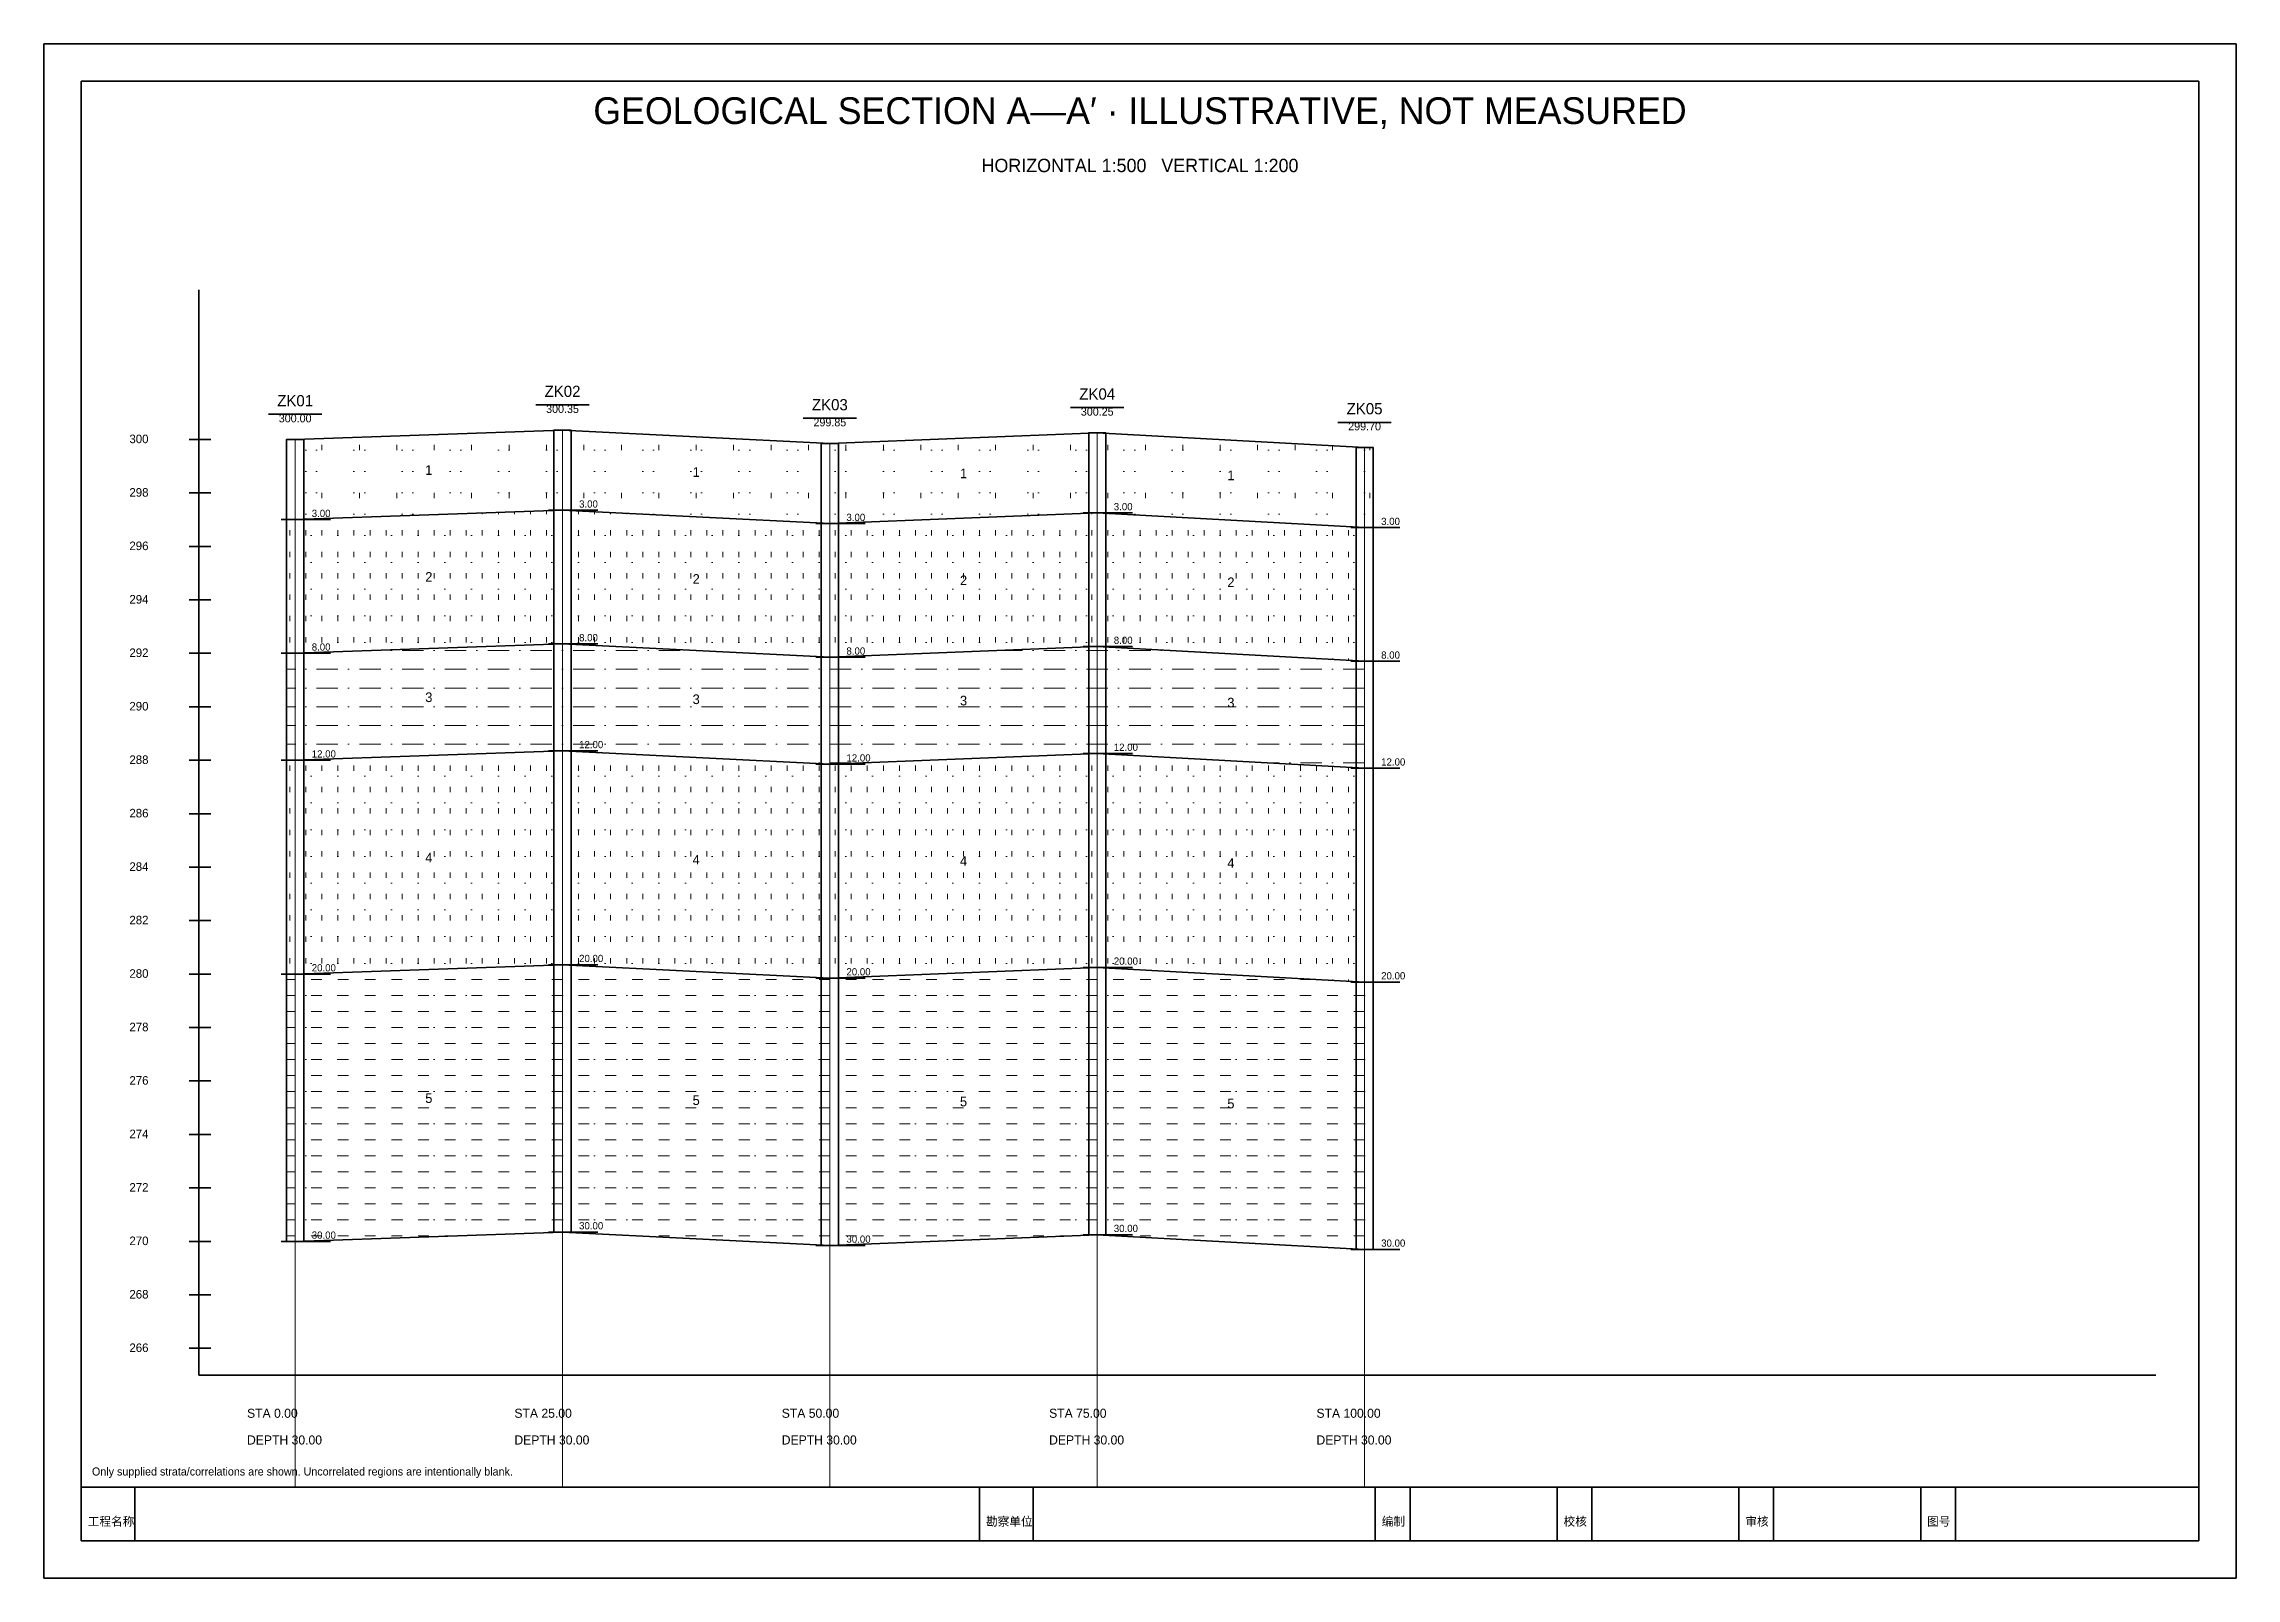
# Model space of a CAD drawing. Header units: millimetres. Extents: x 5 to 415, y 5 to 292.
import ezdxf
from ezdxf.enums import TextEntityAlignment as Align

# ---------------------------------------------------------------- set-up
doc = ezdxf.new("R2010")
doc.units = ezdxf.units.MM
doc.linetypes.add('GEO_9C34C649AA1C26DE_CONT', pattern=[0])
for name, color, linetype, lineweight in [('GEO_BOUNDARY', 7, 'GEO_9C34C649AA1C26DE_CONT', 35), ('GEO_FRAME', 7, 'GEO_9C34C649AA1C26DE_CONT', 35), ('GEO_GUIDE', 9, 'GEO_9C34C649AA1C26DE_CONT', 9), ('GEO_HATCH', 8, 'GEO_9C34C649AA1C26DE_CONT', 18), ('GEO_TEXT', 7, 'GEO_9C34C649AA1C26DE_CONT', 18)]:
    doc.layers.add(name, color=color, linetype=linetype, lineweight=lineweight)
doc.styles.get("Standard").update_dxf_attribs({"font": 'sans-serif'})
pattern_1 = [(0, (0, 0), (0, 4), [0, -2, 0, -7]), (90, (1, 0), (7, 0), [1, -8])]
pattern_2 = [(90, (0, 0), (3, 0), [1, -3]), (0, (0, 0), (0, 5), [0, -5])]
pattern_3 = [(0, (0, 0), (0, 3.5), [4, -2, 0, -2])]
pattern_4 = [(0, (0, 0), (0, 3), [2, -3]), (90, (0, 0), (6, 0), [0, -6])]

msp = doc.modelspace()

# ---------------------------------------------------------------- hatches: boundary and pattern name
at = {"layer": 'GEO_HATCH'}
h = msp.add_hatch(dxfattribs=at)
h.set_pattern_fill('GEO_TOPSOIL', color=256, style=0)
h.set_pattern_definition(pattern_1)
h.paths.add_polyline_path([(50.4, 203), (53.6, 203), (53.6, 218), (50.4, 218)])
h = msp.add_hatch(dxfattribs=at)
h.set_pattern_fill('GEO_TOPSOIL', color=256, style=0)
h.set_pattern_definition(pattern_1)
h.paths.add_polyline_path([(52, 203), (102, 204.75), (102, 219.75), (52, 218)])
h = msp.add_hatch(dxfattribs=at)
h.set_pattern_fill('GEO_TOPSOIL', color=256, style=0)
h.set_pattern_definition(pattern_1)
h.paths.add_polyline_path([(100.4, 204.75), (103.6, 204.75), (103.6, 219.75), (100.4, 219.75)])
h = msp.add_hatch(dxfattribs=at)
h.set_pattern_fill('GEO_TOPSOIL', color=256, style=0)
h.set_pattern_definition(pattern_1)
h.paths.add_polyline_path([(102, 204.75), (152, 202.25), (152, 217.25), (102, 219.75)])
h = msp.add_hatch(dxfattribs=at)
h.set_pattern_fill('GEO_TOPSOIL', color=256, style=0)
h.set_pattern_definition(pattern_1)
h.paths.add_polyline_path([(152, 202.25), (202, 204.25), (202, 219.25), (152, 217.25)])
h = msp.add_hatch(dxfattribs=at)
h.set_pattern_fill('GEO_TOPSOIL', color=256, style=0)
h.set_pattern_definition(pattern_1)
h.paths.add_polyline_path([(200.4, 204.25), (203.6, 204.25), (203.6, 219.25), (200.4, 219.25)])
h = msp.add_hatch(dxfattribs=at)
h.set_pattern_fill('GEO_TOPSOIL', color=256, style=0)
h.set_pattern_definition(pattern_1)
h.paths.add_polyline_path([(202, 204.25), (252, 201.5), (252, 216.5), (202, 219.25)])
h = msp.add_hatch(dxfattribs=at)
h.set_pattern_fill('GEO_TOPSOIL', color=256, style=0)
h.set_pattern_definition(pattern_1)
h.paths.add_polyline_path([(150.4, 202.25), (153.6, 202.25), (153.6, 217.25), (150.4, 217.25)])
h = msp.add_hatch(dxfattribs=at)
h.set_pattern_fill('GEO_TOPSOIL', color=256, style=0)
h.set_pattern_definition(pattern_1)
h.paths.add_polyline_path([(250.4, 201.5), (253.6, 201.5), (253.6, 216.5), (250.4, 216.5)])
h = msp.add_hatch(dxfattribs=at)
h.set_pattern_fill('GEO_LOESS', color=256, style=0)
h.set_pattern_definition(pattern_2)
h.paths.add_polyline_path([(50.4, 178), (53.6, 178), (53.6, 203), (50.4, 203)])
h = msp.add_hatch(dxfattribs=at)
h.set_pattern_fill('GEO_LOESS', color=256, style=0)
h.set_pattern_definition(pattern_2)
h.paths.add_polyline_path([(52, 178), (102, 179.75), (102, 204.75), (52, 203)])
h = msp.add_hatch(dxfattribs=at)
h.set_pattern_fill('GEO_LOESS', color=256, style=0)
h.set_pattern_definition(pattern_2)
h.paths.add_polyline_path([(100.4, 179.75), (103.6, 179.75), (103.6, 204.75), (100.4, 204.75)])
h = msp.add_hatch(dxfattribs=at)
h.set_pattern_fill('GEO_LOESS', color=256, style=0)
h.set_pattern_definition(pattern_2)
h.paths.add_polyline_path([(102, 179.75), (152, 177.25), (152, 202.25), (102, 204.75)])
h = msp.add_hatch(dxfattribs=at)
h.set_pattern_fill('GEO_LOESS', color=256, style=0)
h.set_pattern_definition(pattern_2)
h.paths.add_polyline_path([(150.4, 177.25), (153.6, 177.25), (153.6, 202.25), (150.4, 202.25)])
h = msp.add_hatch(dxfattribs=at)
h.set_pattern_fill('GEO_LOESS', color=256, style=0)
h.set_pattern_definition(pattern_2)
h.paths.add_polyline_path([(152, 177.25), (202, 179.25), (202, 204.25), (152, 202.25)])
h = msp.add_hatch(dxfattribs=at)
h.set_pattern_fill('GEO_LOESS', color=256, style=0)
h.set_pattern_definition(pattern_2)
h.paths.add_polyline_path([(200.4, 179.25), (203.6, 179.25), (203.6, 204.25), (200.4, 204.25)])
h = msp.add_hatch(dxfattribs=at)
h.set_pattern_fill('GEO_LOESS', color=256, style=0)
h.set_pattern_definition(pattern_2)
h.paths.add_polyline_path([(202, 179.25), (252, 176.5), (252, 201.5), (202, 204.25)])
h = msp.add_hatch(dxfattribs=at)
h.set_pattern_fill('GEO_LOESS', color=256, style=0)
h.set_pattern_definition(pattern_2)
h.paths.add_polyline_path([(250.4, 176.5), (253.6, 176.5), (253.6, 201.5), (250.4, 201.5)])
h = msp.add_hatch(dxfattribs=at)
h.set_pattern_fill('GEO_PALEOSOL', color=256, style=0)
h.set_pattern_definition(pattern_3)
h.paths.add_polyline_path([(50.4, 158), (53.6, 158), (53.6, 178), (50.4, 178)])
h = msp.add_hatch(dxfattribs=at)
h.set_pattern_fill('GEO_PALEOSOL', color=256, style=0)
h.set_pattern_definition(pattern_3)
h.paths.add_polyline_path([(52, 158), (102, 159.75), (102, 179.75), (52, 178)])
h = msp.add_hatch(dxfattribs=at)
h.set_pattern_fill('GEO_PALEOSOL', color=256, style=0)
h.set_pattern_definition(pattern_3)
h.paths.add_polyline_path([(100.4, 159.75), (103.6, 159.75), (103.6, 179.75), (100.4, 179.75)])
h = msp.add_hatch(dxfattribs=at)
h.set_pattern_fill('GEO_PALEOSOL', color=256, style=0)
h.set_pattern_definition(pattern_3)
h.paths.add_polyline_path([(102, 159.75), (152, 157.25), (152, 177.25), (102, 179.75)])
h = msp.add_hatch(dxfattribs=at)
h.set_pattern_fill('GEO_PALEOSOL', color=256, style=0)
h.set_pattern_definition(pattern_3)
h.paths.add_polyline_path([(150.4, 157.25), (153.6, 157.25), (153.6, 177.25), (150.4, 177.25)])
h = msp.add_hatch(dxfattribs=at)
h.set_pattern_fill('GEO_PALEOSOL', color=256, style=0)
h.set_pattern_definition(pattern_3)
h.paths.add_polyline_path([(152, 157.25), (202, 159.25), (202, 179.25), (152, 177.25)])
h = msp.add_hatch(dxfattribs=at)
h.set_pattern_fill('GEO_PALEOSOL', color=256, style=0)
h.set_pattern_definition(pattern_3)
h.paths.add_polyline_path([(200.4, 159.25), (203.6, 159.25), (203.6, 179.25), (200.4, 179.25)])
h = msp.add_hatch(dxfattribs=at)
h.set_pattern_fill('GEO_PALEOSOL', color=256, style=0)
h.set_pattern_definition(pattern_3)
h.paths.add_polyline_path([(202, 159.25), (252, 156.5), (252, 176.5), (202, 179.25)])
h = msp.add_hatch(dxfattribs=at)
h.set_pattern_fill('GEO_PALEOSOL', color=256, style=0)
h.set_pattern_definition(pattern_3)
h.paths.add_polyline_path([(250.4, 156.5), (253.6, 156.5), (253.6, 176.5), (250.4, 176.5)])
h = msp.add_hatch(dxfattribs=at)
h.set_pattern_fill('GEO_LOESS', color=256, style=0)
h.set_pattern_definition(pattern_2)
h.paths.add_polyline_path([(50.4, 118), (53.6, 118), (53.6, 158), (50.4, 158)])
h = msp.add_hatch(dxfattribs=at)
h.set_pattern_fill('GEO_LOESS', color=256, style=0)
h.set_pattern_definition(pattern_2)
h.paths.add_polyline_path([(52, 118), (102, 119.75), (102, 159.75), (52, 158)])
h = msp.add_hatch(dxfattribs=at)
h.set_pattern_fill('GEO_LOESS', color=256, style=0)
h.set_pattern_definition(pattern_2)
h.paths.add_polyline_path([(100.4, 119.75), (103.6, 119.75), (103.6, 159.75), (100.4, 159.75)])
h = msp.add_hatch(dxfattribs=at)
h.set_pattern_fill('GEO_LOESS', color=256, style=0)
h.set_pattern_definition(pattern_2)
h.paths.add_polyline_path([(102, 119.75), (152, 117.25), (152, 157.25), (102, 159.75)])
h = msp.add_hatch(dxfattribs=at)
h.set_pattern_fill('GEO_LOESS', color=256, style=0)
h.set_pattern_definition(pattern_2)
h.paths.add_polyline_path([(150.4, 117.25), (153.6, 117.25), (153.6, 157.25), (150.4, 157.25)])
h = msp.add_hatch(dxfattribs=at)
h.set_pattern_fill('GEO_LOESS', color=256, style=0)
h.set_pattern_definition(pattern_2)
h.paths.add_polyline_path([(152, 117.25), (202, 119.25), (202, 159.25), (152, 157.25)])
h = msp.add_hatch(dxfattribs=at)
h.set_pattern_fill('GEO_LOESS', color=256, style=0)
h.set_pattern_definition(pattern_2)
h.paths.add_polyline_path([(200.4, 119.25), (203.6, 119.25), (203.6, 159.25), (200.4, 159.25)])
h = msp.add_hatch(dxfattribs=at)
h.set_pattern_fill('GEO_LOESS', color=256, style=0)
h.set_pattern_definition(pattern_2)
h.paths.add_polyline_path([(202, 119.25), (252, 116.5), (252, 156.5), (202, 159.25)])
h = msp.add_hatch(dxfattribs=at)
h.set_pattern_fill('GEO_LOESS', color=256, style=0)
h.set_pattern_definition(pattern_2)
h.paths.add_polyline_path([(250.4, 116.5), (253.6, 116.5), (253.6, 156.5), (250.4, 156.5)])
h = msp.add_hatch(dxfattribs=at)
h.set_pattern_fill('GEO_SILTY_CLAY', color=256, style=0)
h.set_pattern_definition(pattern_4)
h.paths.add_polyline_path([(52, 68), (102, 69.75), (102, 119.75), (52, 118)])
h = msp.add_hatch(dxfattribs=at)
h.set_pattern_fill('GEO_SILTY_CLAY', color=256, style=0)
h.set_pattern_definition(pattern_4)
h.paths.add_polyline_path([(100.4, 69.75), (103.6, 69.75), (103.6, 119.75), (100.4, 119.75)])
h = msp.add_hatch(dxfattribs=at)
h.set_pattern_fill('GEO_SILTY_CLAY', color=256, style=0)
h.set_pattern_definition(pattern_4)
h.paths.add_polyline_path([(102, 69.75), (152, 67.25), (152, 117.25), (102, 119.75)])
h = msp.add_hatch(dxfattribs=at)
h.set_pattern_fill('GEO_SILTY_CLAY', color=256, style=0)
h.set_pattern_definition(pattern_4)
h.paths.add_polyline_path([(152, 67.25), (202, 69.25), (202, 119.25), (152, 117.25)])
h = msp.add_hatch(dxfattribs=at)
h.set_pattern_fill('GEO_SILTY_CLAY', color=256, style=0)
h.set_pattern_definition(pattern_4)
h.paths.add_polyline_path([(200.4, 69.25), (203.6, 69.25), (203.6, 119.25), (200.4, 119.25)])
h = msp.add_hatch(dxfattribs=at)
h.set_pattern_fill('GEO_SILTY_CLAY', color=256, style=0)
h.set_pattern_definition(pattern_4)
h.paths.add_polyline_path([(202, 69.25), (252, 66.5), (252, 116.5), (202, 119.25)])
h = msp.add_hatch(dxfattribs=at)
h.set_pattern_fill('GEO_SILTY_CLAY', color=256, style=0)
h.set_pattern_definition(pattern_4)
h.paths.add_polyline_path([(50.4, 68), (53.6, 68), (53.6, 118), (50.4, 118)])
h = msp.add_hatch(dxfattribs=at)
h.set_pattern_fill('GEO_SILTY_CLAY', color=256, style=0)
h.set_pattern_definition(pattern_4)
h.paths.add_polyline_path([(150.4, 67.25), (153.6, 67.25), (153.6, 117.25), (150.4, 117.25)])
h = msp.add_hatch(dxfattribs=at)
h.set_pattern_fill('GEO_SILTY_CLAY', color=256, style=0)
h.set_pattern_definition(pattern_4)
h.paths.add_polyline_path([(250.4, 66.5), (253.6, 66.5), (253.6, 116.5), (250.4, 116.5)])

# ---------------------------------------------------------------- linework, layer by layer
at = {"layer": 'GEO_BOUNDARY'}
for p, q in [((34, 43), (34, 246)), ((47, 222.7), (57, 222.7)), ((97, 224.45), (107, 224.45)), ((147, 221.95), (157, 221.95)), ((197, 223.95), (207, 223.95)), ((32.2, 218), (36.2, 218)), ((52, 218), (102, 219.75)), ((102, 219.75), (152, 217.25)), ((152, 217.25), (202, 219.25)), ((202, 219.25), (252, 216.5)), ((247, 221.2), (257, 221.2)), ((32.2, 208), (36.2, 208)), ((49.4, 203), (58.6, 203)), ((52, 203), (102, 204.75)), ((52, 203), (102, 204.75)), ((99.4, 204.75), (108.6, 204.75)), ((102, 204.75), (152, 202.25)), ((102, 204.75), (152, 202.25)), ((149.4, 202.25), (158.6, 202.25)), ((152, 202.25), (202, 204.25)), ((152, 202.25), (202, 204.25)), ((199.4, 204.25), (208.6, 204.25)), ((202, 204.25), (252, 201.5)), ((202, 204.25), (252, 201.5)), ((249.4, 201.5), (258.6, 201.5)), ((32.2, 198), (36.2, 198)), ((32.2, 188), (36.2, 188)), ((32.2, 178), (36.2, 178)), ((49.4, 178), (58.6, 178)), ((52, 178), (102, 179.75)), ((52, 178), (102, 179.75)), ((99.4, 179.75), (108.6, 179.75)), ((102, 179.75), (152, 177.25)), ((102, 179.75), (152, 177.25)), ((149.4, 177.25), (158.6, 177.25)), ((152, 177.25), (202, 179.25)), ((152, 177.25), (202, 179.25)), ((199.4, 179.25), (208.6, 179.25)), ((202, 179.25), (252, 176.5)), ((202, 179.25), (252, 176.5)), ((249.4, 176.5), (258.6, 176.5)), ((32.2, 168), (36.2, 168)), ((32.2, 158), (36.2, 158)), ((49.4, 158), (58.6, 158)), ((52, 158), (102, 159.75)), ((52, 158), (102, 159.75)), ((99.4, 159.75), (108.6, 159.75)), ((102, 159.75), (152, 157.25)), ((102, 159.75), (152, 157.25)), ((149.4, 157.25), (158.6, 157.25)), ((152, 157.25), (202, 159.25)), ((152, 157.25), (202, 159.25)), ((199.4, 159.25), (208.6, 159.25)), ((202, 159.25), (252, 156.5)), ((202, 159.25), (252, 156.5)), ((249.4, 156.5), (258.6, 156.5)), ((32.2, 148), (36.2, 148)), ((32.2, 138), (36.2, 138)), ((32.2, 128), (36.2, 128)), ((52, 118), (102, 119.75)), ((52, 118), (102, 119.75)), ((99.4, 119.75), (108.6, 119.75)), ((102, 119.75), (152, 117.25)), ((102, 119.75), (152, 117.25)), ((152, 117.25), (202, 119.25)), ((152, 117.25), (202, 119.25)), ((199.4, 119.25), (208.6, 119.25)), ((202, 119.25), (252, 116.5)), ((202, 119.25), (252, 116.5)), ((32.2, 118), (36.2, 118)), ((49.4, 118), (58.6, 118)), ((149.4, 117.25), (158.6, 117.25)), ((249.4, 116.5), (258.6, 116.5)), ((32.2, 108), (36.2, 108)), ((32.2, 98), (36.2, 98)), ((32.2, 88), (36.2, 88)), ((32.2, 78), (36.2, 78)), ((52, 68), (102, 69.75)), ((99.4, 69.75), (108.6, 69.75)), ((102, 69.75), (152, 67.25)), ((32.2, 68), (36.2, 68)), ((49.4, 68), (58.6, 68)), ((149.4, 67.25), (158.6, 67.25)), ((152, 67.25), (202, 69.25)), ((199.4, 69.25), (208.6, 69.25)), ((202, 69.25), (252, 66.5)), ((249.4, 66.5), (258.6, 66.5)), ((32.2, 58), (36.2, 58)), ((32.2, 48), (36.2, 48)), ((34, 43), (400, 43)), ((22, 12), (22, 22)), ((190, 12), (190, 22)), ((260.5, 12), (260.5, 22)), ((294.5, 12), (294.5, 22)), ((328.5, 12), (328.5, 22)), ((362.5, 12), (362.5, 22))]:
    msp.add_line(p, q, dxfattribs=at)
for points in [[(50.4, 68), (53.6, 68), (53.6, 218), (50.4, 218)], [(100.4, 69.75), (103.6, 69.75), (103.6, 219.75), (100.4, 219.75)], [(200.4, 69.25), (203.6, 69.25), (203.6, 219.25), (200.4, 219.25)], [(150.4, 67.25), (153.6, 67.25), (153.6, 217.25), (150.4, 217.25)], [(250.4, 66.5), (253.6, 66.5), (253.6, 216.5), (250.4, 216.5)]]:
    msp.add_lwpolyline(points, close=True, dxfattribs=at)
msp.add_lwpolyline([(52, 218), (102, 219.75), (152, 217.25), (202, 219.25), (252, 216.5)], dxfattribs=at)
at = {"layer": 'GEO_FRAME'}
for p, q in [((180, 12), (180, 22)), ((254, 12), (254, 22)), ((288, 12), (288, 22)), ((322, 12), (322, 22)), ((356, 12), (356, 22))]:
    msp.add_line(p, q, dxfattribs=at)
for points in [[(5, 5), (415, 5), (415, 292), (5, 292)], [(12, 12), (408, 12), (408, 285), (12, 285)], [(12, 12), (408, 12), (408, 22), (12, 22)]]:
    msp.add_lwpolyline(points, close=True, dxfattribs=at)
at = {"layer": 'GEO_GUIDE'}
for p, q in [((52, 22), (52, 218)), ((102, 22), (102, 219.75)), ((202, 22), (202, 219.25)), ((152, 22), (152, 217.25)), ((252, 22), (252, 216.5))]:
    msp.add_line(p, q, dxfattribs=at)

# ---------------------------------------------------------------- texts
at = {"layer": 'GEO_TEXT'}
for s, height, p in [('GEOLOGICAL SECTION A—A′ · ILLUSTRATIVE, NOT MEASURED', 5, (210, 277)), ('HORIZONTAL 1:500   VERTICAL 1:200', 2.5, (210, 268)), ('ZK01', 2.1, (52, 224.2)), ('ZK02', 2.1, (102, 225.95)), ('ZK03', 2.1, (152, 223.45)), ('ZK04', 2.1, (202, 225.45)), ('300.00', 1.5, (52, 221.2)), ('300.35', 1.5, (102, 222.95)), ('299.85', 1.5, (152, 220.45)), ('300.25', 1.5, (202, 222.45)), ('ZK05', 2.1, (252, 222.7)), ('299.70', 1.5, (252, 219.7)), ('1', 1.8, (77, 211.38)), ('1', 1.8, (127, 211)), ('1', 1.8, (177, 210.75)), ('1', 1.8, (227, 210.38)), ('2', 1.8, (77, 191.38)), ('2', 1.8, (127, 191)), ('2', 1.8, (177, 190.75)), ('2', 1.8, (227, 190.38)), ('3', 1.8, (77, 168.88)), ('3', 1.8, (127, 168.5)), ('3', 1.8, (177, 168.25)), ('3', 1.8, (227, 167.88)), ('4', 1.8, (77, 138.88)), ('4', 1.8, (127, 138.5)), ('4', 1.8, (177, 138.25)), ('4', 1.8, (227, 137.87)), ('5', 1.8, (77, 93.88)), ('5', 1.8, (127, 93.5)), ('5', 1.8, (177, 93.25)), ('5', 1.8, (227, 92.87))]:
    msp.add_text(s, height=height, dxfattribs=at).set_placement(p, align=Align.CENTER)
for s, height, p in [('300', 1.6, (21, 217.3)), ('298', 1.6, (21, 207.3)), ('3.00', 1.35, (105.1, 205.25)), ('3.00', 1.35, (205.1, 204.75)), ('3.00', 1.35, (55.1, 203.5)), ('3.00', 1.35, (155.1, 202.75)), ('3.00', 1.35, (255.1, 202)), ('296', 1.6, (21, 197.3)), ('294', 1.6, (21, 187.3)), ('8.00', 1.35, (105.1, 180.25)), ('8.00', 1.35, (205.1, 179.75)), ('292', 1.6, (21, 177.3)), ('8.00', 1.35, (55.1, 178.5)), ('8.00', 1.35, (155.1, 177.75)), ('8.00', 1.35, (255.1, 177)), ('290', 1.6, (21, 167.3)), ('12.00', 1.35, (105.1, 160.25)), ('12.00', 1.35, (205.1, 159.75)), ('288', 1.6, (21, 157.3)), ('12.00', 1.35, (55.1, 158.5)), ('12.00', 1.35, (155.1, 157.75)), ('12.00', 1.35, (255.1, 157)), ('286', 1.6, (21, 147.3)), ('284', 1.6, (21, 137.3)), ('282', 1.6, (21, 127.3)), ('280', 1.6, (21, 117.3)), ('20.00', 1.35, (55.1, 118.5)), ('20.00', 1.35, (105.1, 120.25)), ('20.00', 1.35, (155.1, 117.75)), ('20.00', 1.35, (205.1, 119.75)), ('20.00', 1.35, (255.1, 117)), ('278', 1.6, (21, 107.3)), ('276', 1.6, (21, 97.3)), ('274', 1.6, (21, 87.3)), ('272', 1.6, (21, 77.3)), ('30.00', 1.35, (55.1, 68.5)), ('30.00', 1.35, (105.1, 70.25)), ('30.00', 1.35, (205.1, 69.75)), ('270', 1.6, (21, 67.3)), ('30.00', 1.35, (155.1, 67.75)), ('30.00', 1.35, (255.1, 67)), ('268', 1.6, (21, 57.3)), ('266', 1.6, (21, 47.3)), ('STA 0.00', 1.7, (43, 35)), ('STA 25.00', 1.7, (93, 35)), ('STA 50.00', 1.7, (143, 35)), ('STA 75.00', 1.7, (193, 35)), ('STA 100.00', 1.7, (243, 35)), ('DEPTH 30.00', 1.7, (43, 30)), ('DEPTH 30.00', 1.7, (93, 30)), ('DEPTH 30.00', 1.7, (143, 30)), ('DEPTH 30.00', 1.7, (193, 30)), ('DEPTH 30.00', 1.7, (243, 30)), ('Only supplied strata/correlations are shown. Uncorrelated regions are intentionally blank.', 1.5, (14, 24.2)), ('工程名称', 1.6, (13.2, 14.8)), ('勘察单位', 1.6, (181.2, 14.8)), ('编制', 1.6, (255.2, 14.8)), ('校核', 1.6, (289.2, 14.8)), ('审核', 1.6, (323.2, 14.8)), ('图号', 1.6, (357.2, 14.8))]:
    msp.add_text(s, height=height, dxfattribs=at).set_placement(p)

doc.saveas('drawing.dxf')
